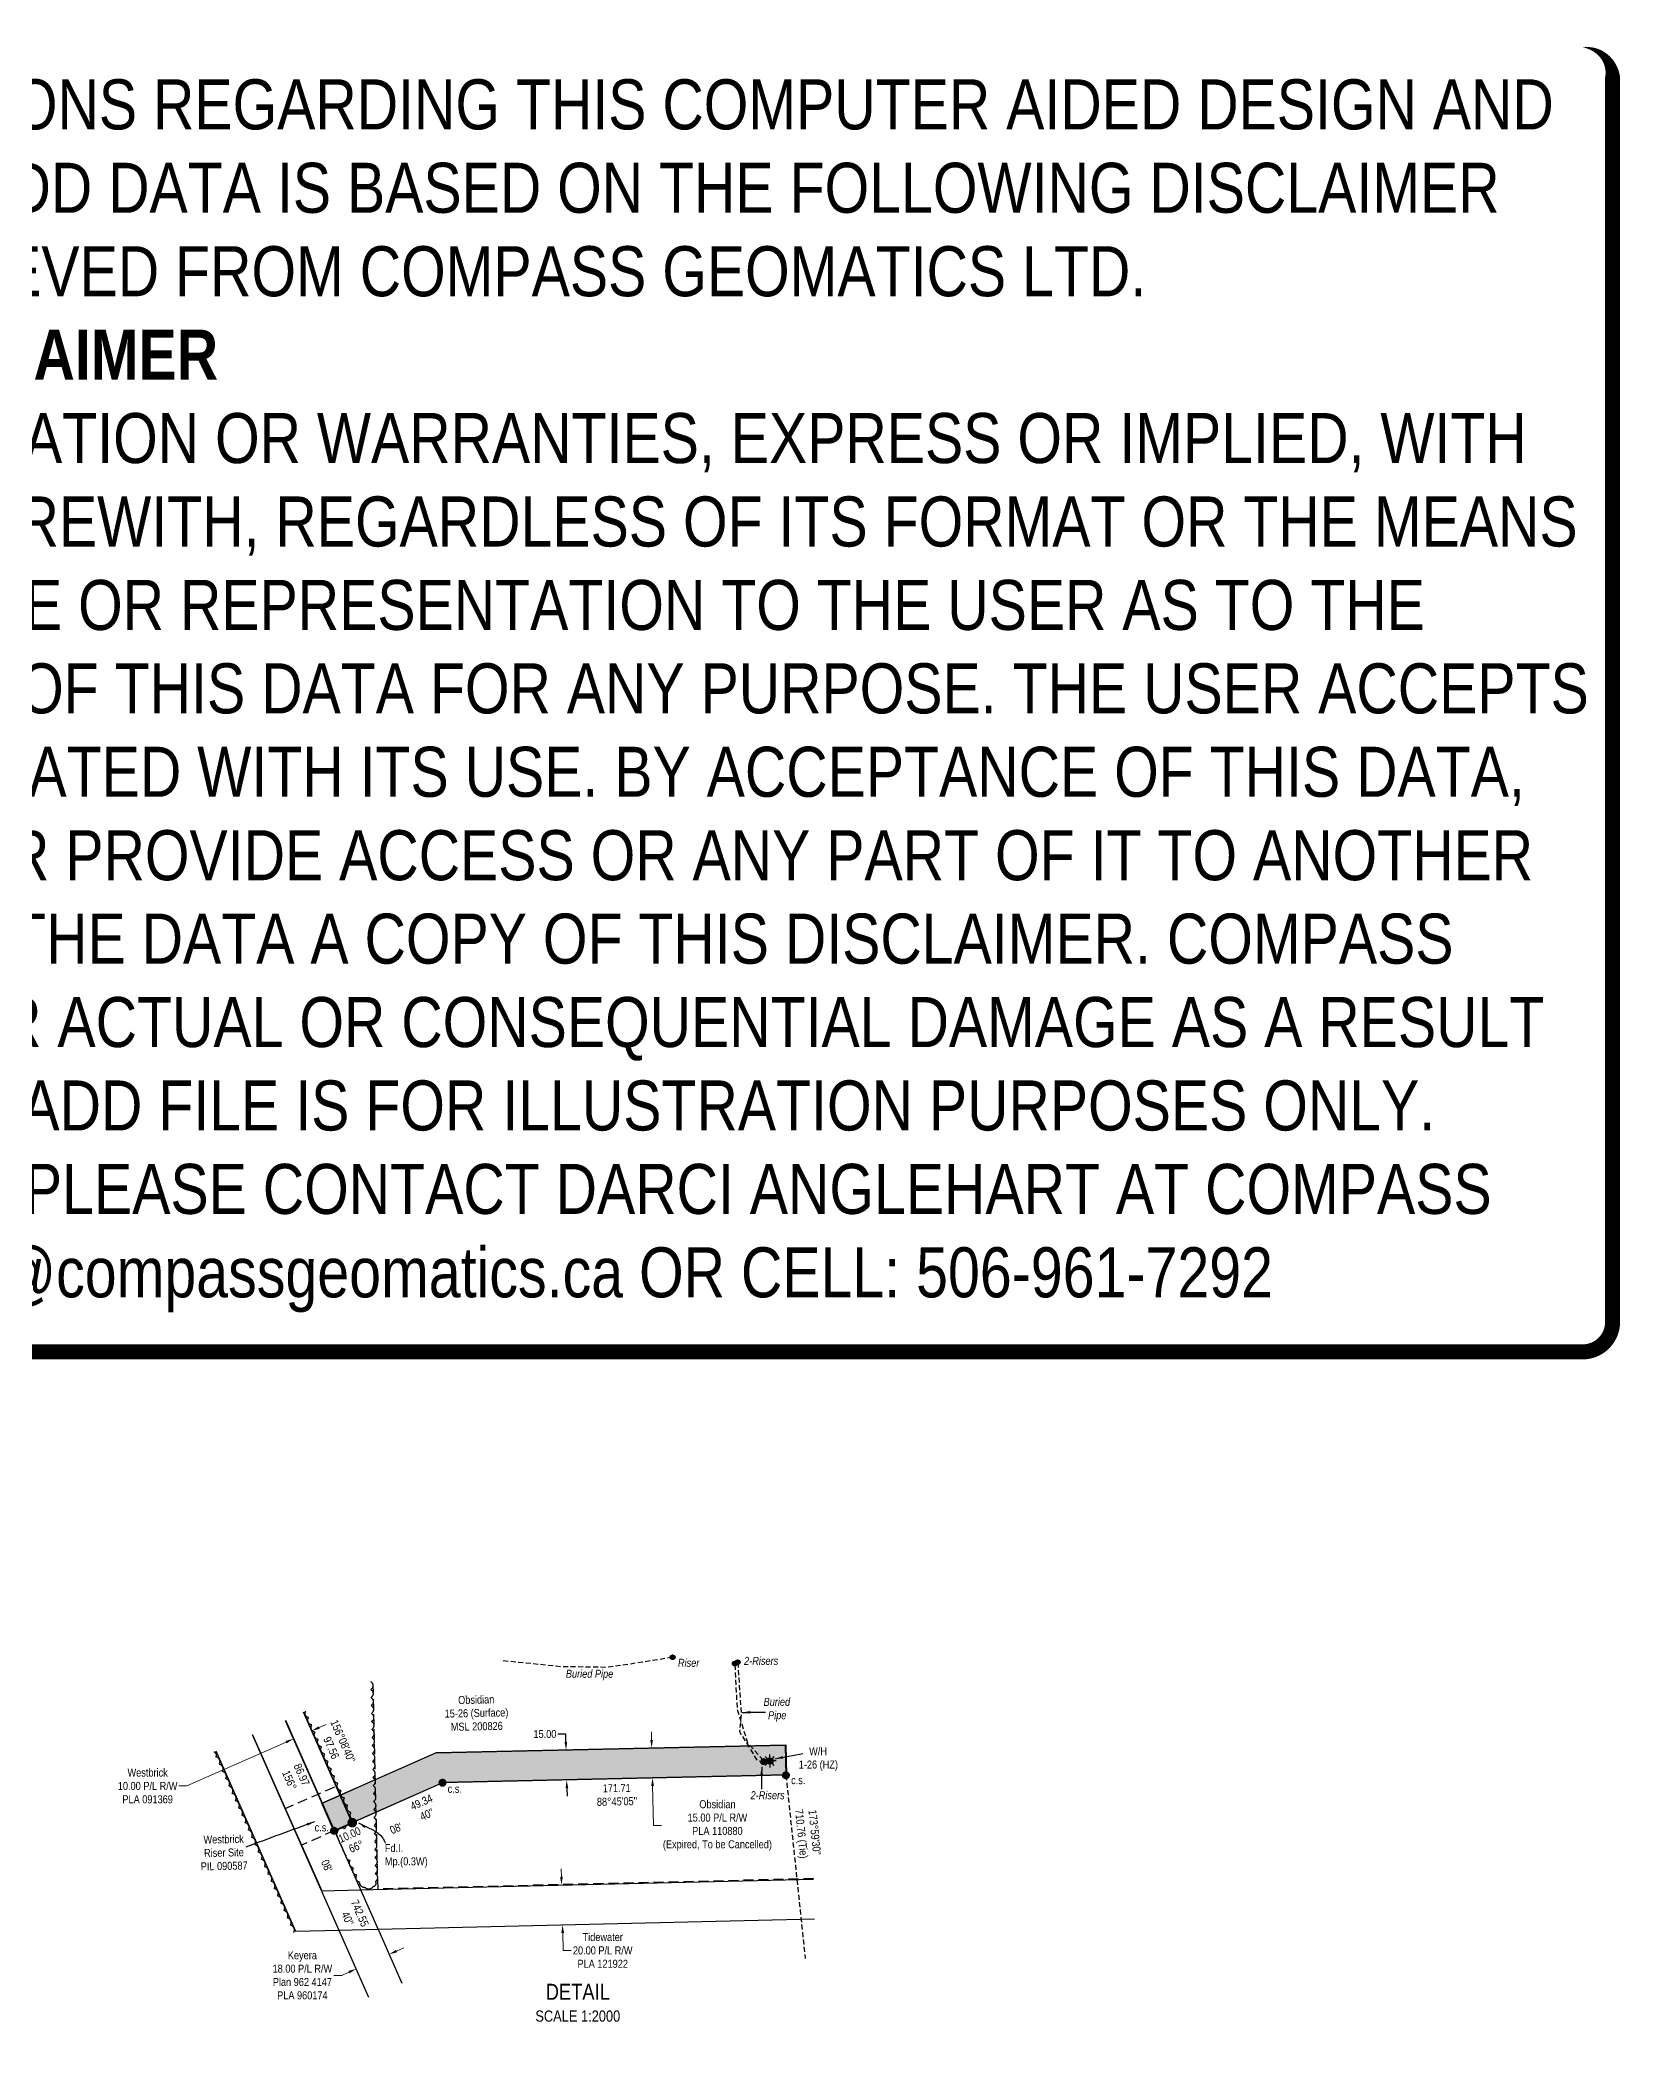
# Model space of a CAD drawing. Extents: x 590040 to 593988, y 5882292 to 5885177.
# Drawn here: x 592014 to 593988, y 5882686 to 5885177 of the extents above; entities that cross this region are included whole.
import ezdxf

# ---------------------------------------------------------------- set-up
doc = ezdxf.new("R2010")
doc.units = 0
doc.header["$LTSCALE"] = 5
doc.header["$PDSIZE"] = 0.5
for name, pattern in [('0', [1, 1, 0]), ('foc-ACCESSROAD', [3.75, 2.5, -1.25]), ('foc-TIELINE', [1.875, 1.25, -0.625]), ('UG_PIPE', [1.875, 1.25, -0.625])]:
    doc.linetypes.add(name, pattern=pattern)
doc.layers.get('Defpoints').update_dxf_attribs({"color": 9})
for name, color, linetype in [('AS-PIPE-UG', 44, 'UG_PIPE'), ('AS-PIPE-UG-T', 44, 'Continuous'), ('AS-SYMBOL', 7, 'Continuous'), ('C-RW', 13, 'Continuous'), ('C-WS', 13, 'foc-ACCESSROAD'), ('DETAIL-T', 7, 'Continuous'), ('F-RW', 190, 'Continuous'), ('F-WS', 190, 'foc-ACCESSROAD'), ('L-BD', 7, 'Continuous'), ('L-MON', 1, 'Continuous'), ('L-TIE', 7, 'foc-TIELINE'), ('P-PROPOSED', 10, 'Continuous'), ('P-PROPOSED-H', 21, 'Continuous'), ('P-TXT', 4, 'Continuous'), ('T-BUSH', 110, '0')]:
    doc.layers.add(name, color=color, linetype=linetype)
for name, color, linetype, lineweight in [('C-RW-T', 13, 'Continuous', 9), ('C-WS-T', 13, 'Continuous', 9), ('F-RW-T', 190, 'Continuous', 9), ('F-WS-T', 190, 'Continuous', 9), ('T-TEXT', 48, 'Continuous', 18)]:
    doc.layers.add(name, color=color, linetype=linetype, lineweight=lineweight)
doc.layers.add('DISCLAIMER', color=7, linetype='Continuous', plot=False)
doc.styles.add('80', font='ARIALN.TTF', dxfattribs={"height": 10})
doc.styles.add('80CG', font='ARIALN.TTF', dxfattribs={"height": 10})
doc.styles.add('80L', font='ARIALN.TTF', dxfattribs={"height": 10})
doc.dimstyles.new('Compass 5 000', dxfattribs={"dimscale": 5, "dimtxt": 9, "dimasz": 2, "dimexe": 0.2, "dimexo": 0.0625, "dimgap": 0.5, "dimtad": 0, "dimtih": 1, "dimtoh": 1, "dimzin": 0, "dimdsep": 46, "dimtxsty": '80CG', "dimcen": 0.1, "dimse1": 1, "dimse2": 1, "dimclrd": 256, "dimclrt": 256, "dimaunit": 1, "dimadec": 4, "dimazin": 0, "dimtfac": 0.06, "dimtofl": 0, "dimtmove": 0, "dimatfit": 1, "dimfxl": 0.2, "dimtolj": 1, "dimtzin": 0, "dimlwd": -1, "dimarcsym": 0})

# ---------------------------------------------------------------- blocks, each defined once
blk = doc.blocks.new('*D442')
at = {"layer": 'C-RW-T', "transparency": 16777216}
for p, q in [((592778.5, 5883053.8), (592778.3, 5883063.8)), ((592779.8, 5882996.3), (592780.9, 5882946.9)), ((592780.9, 5882946.9), (592790.9, 5882946.9))]:
    blk.add_line(p, q, dxfattribs=at)
for points in [[(592780.2, 5883053.8), (592776.9, 5883053.8), (592778.7, 5883043.8)], [(592781.5, 5882996.4), (592778.1, 5882996.3), (592779.6, 5883006.3)]]:
    blk.add_solid(points, dxfattribs=at)
at = {"layer": 'Defpoints', "color": 0, "transparency": 16777216}
for p in [(592644.4, 5883040.8), (592645.2, 5883003.3), (592779.6, 5883006.3)]:
    blk.add_point(p, dxfattribs=at)
at = {"layer": 'C-RW-T', "transparency": 16777216, "insert": (592860.8, 5882946.9), "char_height": 10, "attachment_point": 5, "style": '80CG'}
blk.add_mtext('\\A1;Obsidian\\P15.00 P/L R/W\\PPLA 110880\\P(Expired, To be Cancelled)', dxfattribs=at)
blk = doc.blocks.new('*D443')
at = {"layer": 'Defpoints', "color": 0, "transparency": 16777216}
for p in [(592309.3, 5883104.4), (592332.1, 5883114.5), (592331.1, 5883055)]:
    blk.add_point(p, dxfattribs=at)
at = {"layer": 'F-WS-T', "transparency": 16777216}
for p, q in [((592363.1, 5883069.1), (592372.2, 5883073.2)), ((592322, 5883051), (592198.1, 5882996.2)), ((592198.1, 5882996.2), (592188.1, 5882996.2))]:
    blk.add_line(p, q, dxfattribs=at)
for points in [[(592362.4, 5883070.7), (592363.8, 5883067.6), (592354, 5883065.1)], [(592321.3, 5883052.5), (592322.6, 5883049.4), (592331.1, 5883055)]]:
    blk.add_solid(points, dxfattribs=at)
at = {"layer": 'F-WS-T', "transparency": 16777216, "insert": (592149, 5882996.2), "char_height": 10, "attachment_point": 5, "style": '80CG'}
blk.add_mtext('\\A1;Westbrick^J10.00 P/L R/W\\PPLA 091369', dxfattribs=at)
blk = doc.blocks.new('fdia')
at = {"color": 255, "const_width": 1}
blk.add_lwpolyline([(-0.5, 0, 1), (0.5, 0, 1)], format="xyb", close=True, dxfattribs=at)
blk = doc.blocks.new('Fdiaa')
blk.add_blockref('fdia', (0, 0))
blk = doc.blocks.new('fdib')
at = {"color": 1, "const_width": 1.6}
blk.add_lwpolyline([(-0.4, 0, 1), (0.4, 0, 1)], format="xyb", close=True, dxfattribs=at)
at = {"color": 1}
blk.add_circle((0, 0), 0.8, dxfattribs=at)
blk = doc.blocks.new('Fdibb')
blk.add_blockref('fdib', (0, 0))
blk = doc.blocks.new('fdicc')
for name in ['Fdibb', 'Fdiaa']:
    blk.add_blockref(name, (0, 0))
blk = doc.blocks.new('FDI')
blk.add_blockref('fdicc', (0, 0))
blk = doc.blocks.new('PLIA')
at = {"color": 255, "const_width": 1}
blk.add_lwpolyline([(-0.5, 0, 1), (0.5, 0, 1)], format="xyb", close=True, dxfattribs=at)
blk = doc.blocks.new('PLIAA')
blk.add_blockref('PLIA', (0, 0))
blk = doc.blocks.new('PLIB')
at = {"color": 1}
blk.add_circle((0, 0), 0.8, dxfattribs=at)
blk = doc.blocks.new('PLIBB')
blk.add_blockref('PLIB', (0, 0))
blk = doc.blocks.new('PLICC')
for name in ['PLIAA', 'PLIBB']:
    blk.add_blockref(name, (0, 0))
blk = doc.blocks.new('PLI')
blk.add_blockref('PLICC', (0, 0))
blk = doc.blocks.new('GAS')
h = blk.add_hatch(color=255)
h.dxf.hatch_style = 1
edge = h.paths.add_edge_path()
edge.add_arc((0, 0), 0.9, 0, 360)
for p, q in [((-0.81, 0), (-1.62, 0)), ((-0.57, 0.57), (-1.14, 1.14)), ((0, 0.81), (0, 1.62)), ((0.57, 0.57), (1.14, 1.14)), ((1.62, 0), (0.81, 0)), ((-0.57, -0.57), (-1.14, -1.14)), ((0, -0.81), (0, -1.62)), ((1.14, -1.14), (0.57, -0.57))]:
    blk.add_line(p, q)
blk.add_circle((0, 0), 0.8)
blk = doc.blocks.new('RISER')
h = blk.add_hatch(color=255)
h.dxf.hatch_style = 1
edge = h.paths.add_edge_path()
edge.add_arc((0, 0), 0.7, 0, 360)
blk.add_hatch(color=13).paths.add_polyline_path([(0.58, -0.15), (-0.58, -0.15, 0.774597)])
at = {"color": 13}
blk.add_line((-0.58, -0.15), (0.58, -0.15), dxfattribs=at)
blk.add_circle((0, 0), 0.6, dxfattribs=at)
blk = doc.blocks.new('*D444')
at = {"layer": 'Defpoints', "color": 0, "transparency": 16777216}
for p in [(593097, 5882882.5), (592667.3, 5882822.8), (593098.1, 5882832.5)]:
    blk.add_point(p, dxfattribs=at)
at = {"layer": 'F-RW-T', "transparency": 16777216}
for p, q in [((592665.9, 5882882.8), (592665.7, 5882892.8)), ((592667.5, 5882812.8), (592668, 5882790.8)), ((592668, 5882790.8), (592678, 5882790.8))]:
    blk.add_line(p, q, dxfattribs=at)
for points in [[(592667.6, 5882882.8), (592664.2, 5882882.7), (592666.1, 5882872.8)], [(592669.2, 5882812.8), (592665.8, 5882812.7), (592667.3, 5882822.8)]]:
    blk.add_solid(points, dxfattribs=at)
at = {"layer": 'F-RW-T', "transparency": 16777216, "insert": (592717.5, 5882790.8), "char_height": 10, "attachment_point": 5, "style": '80CG'}
blk.add_mtext('\\A1;Tidewater\\P20.00 P/L R/W\\PPLA 121922', dxfattribs=at)
blk = doc.blocks.new('*D465')
at = {"layer": 'Defpoints', "color": 0, "transparency": 16777216}
for p in [(592476.2, 5883036.9), (592671.7, 5883041.1), (592477, 5882999.4)]:
    blk.add_point(p, dxfattribs=at)
at = {"layer": 'P-TXT', "transparency": 16777216}
for p, q in [((592671.3, 5883061.1), (592661.3, 5883061.1)), ((592671.5, 5883051.1), (592671.3, 5883061.1)), ((592672.7, 5882993.6), (592672.9, 5882983.6))]:
    blk.add_line(p, q, dxfattribs=at)
for points in [[(592673.1, 5883051.1), (592669.8, 5883051.1), (592671.7, 5883041.1)], [(592674.4, 5882993.7), (592671.1, 5882993.6), (592672.5, 5883003.6)]]:
    blk.add_solid(points, dxfattribs=at)
at = {"layer": 'P-TXT', "transparency": 16777216, "insert": (592645.3, 5883061.1), "char_height": 10, "attachment_point": 5, "style": '80CG'}
blk.add_mtext('\\A1;15.00', dxfattribs=at)
blk = doc.blocks.new('*D468')
at = {"layer": 'Defpoints', "color": 0, "transparency": 16777216}
for p in [(592454, 5882778.7), (592409.6, 5882767.8), (592412.9, 5882760.5)]:
    blk.add_point(p, dxfattribs=at)
at = {"layer": 'F-RW-T', "transparency": 16777216}
for p, q in [((592459.9, 5882790.1), (592469, 5882794.1)), ((592391.4, 5882759.7), (592381.4, 5882759.7)), ((592400.5, 5882763.7), (592391.4, 5882759.7))]:
    blk.add_line(p, q, dxfattribs=at)
for points in [[(592459.2, 5882791.6), (592460.6, 5882788.5), (592450.8, 5882786)], [(592399.8, 5882765.3), (592401.2, 5882762.2), (592409.6, 5882767.8)]]:
    blk.add_solid(points, dxfattribs=at)
at = {"layer": 'F-RW-T', "transparency": 16777216, "insert": (592342.3, 5882759.7), "char_height": 10, "attachment_point": 5, "style": '80CG'}
blk.add_mtext('\\A1;Keyera\\P18.00 P/L R/W\\PPlan 962 4147\\PPLA 960174', dxfattribs=at)
blk = doc.blocks.new('Disclaimer_Legal')
at = {"layer": 'DISCLAIMER', "color": 254, "flags": 128}
blk.add_lwpolyline([(-3612.9, -1104.6, 37.5, 37.5, 0), (4096.1, -1104.6, 37.5, 37.5, 0.414214), (4171.1, -1029.6, 37.5, 37.5, 0), (4171.1, 2078.7, 37.5, 0, 0.414214), (4096.1, 2153.7, 0, 0, 0), (-3612.9, 2153.7, 0, 0, 0.414214), (-3687.9, 2078.7, 0, 0, 0), (-3687.9, -1029.6, 0, 37.5, 0.414214)], format="xyseb", close=True, dxfattribs=at)
at = {"layer": 'DISCLAIMER', "color": 254, "insert": (241.6, 533.9), "char_height": 125, "width": 7717.568, "attachment_point": 5, "style": '80'}
blk.add_mtext('NOTICE TO THE CORPORATION, PERSON &/OR PERSONS REGARDING THIS COMPUTER AIDED DESIGN AND DRAFTING (CADD) FILES. ACCEPTANCE OF THE CADD DATA IS BASED ON THE FOLLOWING DISCLAIMER WHICH COVERS ALL CADD DATA RECIEVED FROM COMPASS GEOMATICS LTD.\\P{\\fArial Narrow|b1|i0|c0|p34;DISCLAIMER}\\PCOMPASS GEOMATICS LTD. MAKES NO REPRESENTATION OR WARRANTIES, EXPRESS OR IMPLIED, WITH RESPECT TO THE REUSE OF THE DATA PROVIDED HEREWITH, REGARDLESS OF ITS FORMAT OR THE MEANS OF ITS TRANSMISSION. THERE IS NO GUARANTEE OR REPRESENTATION TO THE USER AS TO THE ACCURACY, CURRENCY, SUITABILITY OR RELIABILITY OF THIS DATA FOR ANY PURPOSE. THE USER ACCEPTS THE DATA "AS IS", AND ASSUMES ALL RISKS ASSOCIATED WITH ITS USE. BY ACCEPTANCE OF THIS DATA, THE USER AGREES NOT TO TRANSMIT THIS DATA OR PROVIDE ACCESS OR ANY PART OF IT TO ANOTHER PARTY UNLESS THE USER SHALL INCLUDE WITH THE DATA A COPY OF THIS DISCLAIMER. COMPASS GEOMATICS LTD. ASSUMES NO RESPONSIBILITY FOR ACTUAL OR CONSEQUENTIAL DAMAGE AS A RESULT OF ANY USER\'S RELIANCE ON THIS DATA. THIS CADD FILE IS FOR ILLUSTRATION PURPOSES ONLY.\\PIF YOU REQUIRE MORE ACCURATE INFORMATION, PLEASE CONTACT DARCI ANGLEHART AT COMPASS GEOMATICS LTD. VIA EMAIL: darci.anglehart@compassgeomatics.ca OR CELL: 506-961-7292', dxfattribs=at)

msp = doc.modelspace()

# ---------------------------------------------------------------- hatches: boundary and pattern name
at = {"layer": 'P-PROPOSED-H'}
h = msp.add_hatch(color=256, dxfattribs=at)
h.dxf.hatch_style = 1
h.paths.add_polyline_path([(592405.185, 5882950.623), (592382.326, 5882940.499), (592367.129, 5882974.803), (592389.994, 5882984.913), (592412.87, 5882995.028), (592427.093, 5883001.317), (592509.696, 5883037.84), (592946.102, 5883047.504), (592946.934, 5883010.033), (592518.012, 5883000.53), (592428.056, 5882960.754)])

# ---------------------------------------------------------------- linework, layer by layer
at = {"layer": 'AS-PIPE-UG', "flags": 128}
for points in [[(592804.467, 5883157.007), (592782.482, 5883153.215), (592742.51, 5883146.94), (592720.462, 5883144.32), (592665.08, 5883145.187), (592592.492, 5883152.595)], [(592917.892, 5883028.522), (592898.93, 5883049.87), (592885.852, 5883091.612), (592882.807, 5883148.432)], [(592886.135, 5883150.36), (592890.452, 5883087.042), (592888.462, 5883064.187), (592910.085, 5883028.595), (592917.372, 5883026.312)]]:
    msp.add_lwpolyline(points, dxfattribs=at)
at = {"layer": 'C-RW', "flags": 128}
msp.add_lwpolyline([(592405.185, 5882950.623), (592382.326, 5882940.499), (592367.129, 5882974.803), (592389.994, 5882984.913), (592412.87, 5882995.028), (592427.093, 5883001.317), (592509.696, 5883037.84), (592946.102, 5883047.504), (592946.934, 5883010.033), (592518.012, 5883000.53), (592428.056, 5882960.754), (592405.185, 5882950.623)], close=True, dxfattribs=at)
at = {"layer": 'C-WS', "flags": 128}
msp.add_lwpolyline([(592980.7, 5882880.472), (592436.8, 5882867.548), (592434.578, 5882960.869), (592433.615, 5883001.432), (592430.641, 5883126.774)], dxfattribs=at)
at = {"layer": 'F-RW'}
msp.add_line((592343.678, 5883088.247), (592404.625, 5882950.385), dxfattribs=at)
at = {"layer": 'F-RW', "flags": 128}
for points in [[(592320.864, 5883078.139), (592381.823, 5882940.281), (592404.677, 5882950.387), (592343.711, 5883088.261)], [(592280.14, 5883060.097), (592321.246, 5882967.306), (592335.859, 5882934.32), (592341.501, 5882921.586), (592366.473, 5882865.222), (592415.149, 5882866.378), (592430.58, 5882866.747), (592980.716, 5882879.821)]]:
    msp.add_lwpolyline(points, dxfattribs=at)
at = {"layer": 'F-RW'}
for points in [[(592321.283, 5883078.325), (592437.116, 5882816.86), (592437.722, 5882815.416), (592466.637, 5882750.15)], [(592425.523, 5882731.934), (592388.408, 5882815.708), (592280.14, 5883060.097)], [(592981.905, 5882829.809), (592437.084, 5882816.86), (592388.397, 5882815.708), (592334.27, 5882814.422), (592234.405, 5883039.835)]]:
    msp.add_lwpolyline(points, dxfattribs=at)
at = {"layer": 'F-WS', "flags": 128}
msp.add_lwpolyline([(592382.326, 5882940.499), (592341.198, 5882922.269), (592335.555, 5882935.004), (592320.943, 5882967.989), (592362.08, 5882986.192), (592384.945, 5882996.311), (592389.994, 5882984.913), (592405.185, 5882950.623), (592382.326, 5882940.499)], close=True, dxfattribs=at)
at = {"layer": 'L-TIE'}
msp.add_line((592946.37, 5883009.607), (592970.461, 5882780.694), dxfattribs=at)
at = {"layer": 'P-PROPOSED', "flags": 128}
msp.add_lwpolyline([(592381.809, 5882940.28), (592366.65, 5882974.561), (592509.072, 5883037.571), (592945.553, 5883047.082), (592946.37, 5883009.607), (592517.382, 5883000.26)], close=True, dxfattribs=at)
at = {"layer": 'T-BUSH', "flags": 128}
for points in [[(592427.643, 5883126.703, -0.52056705), (592427.881, 5883116.71, -0.52056705), (592428.118, 5883106.717, -0.52056705), (592428.356, 5883096.725, -0.52056705), (592428.593, 5883086.732, -0.52056705), (592428.83, 5883076.739, -0.52056705), (592429.068, 5883066.746, -0.52056705), (592429.305, 5883056.754, -0.52056705), (592429.543, 5883046.761, -0.52056705), (592429.78, 5883036.768, -0.52056705), (592430.017, 5883026.775, -0.52056705), (592430.255, 5883016.783, -0.52056705), (592430.492, 5883006.79, -0.52056705), (592430.73, 5882996.797, -0.52056705), (592430.967, 5882986.804, -0.52056705), (592431.204, 5882976.812, -0.52056705), (592431.442, 5882966.819, -0.52056705), (592431.679, 5882956.826, -0.52056705), (592431.917, 5882946.834, -0.52056705), (592432.154, 5882936.841, -0.52056705), (592432.391, 5882926.848, -0.52056705), (592432.629, 5882916.855, -0.52056705), (592432.866, 5882906.863, -0.52056705), (592433.104, 5882896.87, -0.52056705), (592433.341, 5882886.877, -0.52056705), (592433.578, 5882876.884, -0.52056705), (592430.243, 5882870.197, -0.52056705), (592420.262, 5882869.657, -0.52056705), (592414.256, 5882875.651, -0.52056705), (592410.148, 5882884.763, -0.52056705), (592406.039, 5882893.875, -0.52056705), (592401.93, 5882902.987, -0.52056705), (592397.821, 5882912.099, -0.52056705), (592393.712, 5882921.211, -0.52056705), (592389.603, 5882930.323, -0.52056705), (592386.473, 5882939.06, -0.52056705), (592395.613, 5882943.107, -0.52056705), (592404.753, 5882947.153, -0.52056705), (592407.035, 5882953.834, -0.52056705), (592402.956, 5882962.96, -0.52056705), (592398.878, 5882972.086, -0.52056705), (592394.799, 5882981.211, -0.52056705), (592390.721, 5882990.337, -0.52056705), (592386.642, 5882999.463, -0.52056705), (592382.564, 5883008.588, -0.52056705), (592378.485, 5883017.714, -0.52056705), (592374.407, 5883026.839, -0.52056705), (592370.329, 5883035.965, -0.52056705), (592366.25, 5883045.091, -0.52056705), (592362.172, 5883054.216, -0.52056705), (592358.093, 5883063.342, -0.52056705), (592354.015, 5883072.468, -0.52056705), (592349.936, 5883081.593, -0.52056705), (592346.416, 5883089.47, -0.52056705)], [(592331.529, 5882813.208, 0.52056705), (592327.48, 5882822.346, 0.52056705), (592323.431, 5882831.485, 0.52056705), (592319.382, 5882840.624, 0.52056705), (592315.333, 5882849.763, 0.52056705), (592311.285, 5882858.902, 0.52056705), (592307.236, 5882868.041, 0.52056705), (592303.187, 5882877.179, 0.52056705), (592299.138, 5882886.318, 0.52056705), (592295.089, 5882895.457, 0.52056705), (592291.041, 5882904.596, 0.52056705), (592286.992, 5882913.735, 0.52056705), (592282.943, 5882922.874, 0.52056705), (592278.894, 5882932.013, 0.52056705), (592274.845, 5882941.151, 0.52056705), (592270.797, 5882950.29, 0.52056705), (592266.748, 5882959.429, 0.52056705), (592262.699, 5882968.568, 0.52056705), (592258.65, 5882977.707, 0.52056705), (592254.601, 5882986.846, 0.52056705), (592250.553, 5882995.984, 0.52056705), (592246.504, 5883005.123, 0.52056705), (592242.455, 5883014.262, 0.52056705), (592238.406, 5883023.401, 0.52056705), (592234.357, 5883032.54, 0.52056705), (592231.663, 5883038.62, 0.52056705)]]:
    msp.add_lwpolyline(points, format="xyb", dxfattribs=at)

# ---------------------------------------------------------------- block references
at = {"layer": 'AS-SYMBOL', "xscale": 4.997775100000005, "yscale": 4.997775100000005, "zscale": 4.997775100000005}
for name, p in [('RISER', (592804.84, 5883156.992)), ('RISER', (592882.602, 5883149.012)), ('RISER', (592886.097, 5883150.725)), ('RISER', (592918.127, 5883026.015)), ('RISER', (592918.63, 5883027.402)), ('GAS', (592926.162, 5883027.467))]:
    msp.add_blockref(name, p, dxfattribs=at)
at = {"layer": 'DISCLAIMER', "xscale": 0.5, "yscale": 0.5, "zscale": 0.5}
msp.add_blockref('Disclaimer_Legal', (591893.566, 5884090.652), dxfattribs=at)
at = {"layer": 'L-MON', "xscale": 4.997775100000005, "yscale": 4.997775100000005, "zscale": 4.997775100000005}
for p in [(592517.382, 5883000.26), (592946.37, 5883009.607)]:
    msp.add_blockref('PLI', p, dxfattribs=at)

# ---------------------------------------------------------------- texts
at = {"layer": 'AS-PIPE-UG-T', "char_height": 9.99555, "attachment_point": 1, "style": '80L'}
for s, width, insert in [('\\pi0.31198;{\\fArial Narrow|b0|i1|c0|p34;Buried Pipe}', 59.03588, (592671.155, 5883141.37)), ('\\pi-7.1217;{\\fArial Narrow|b0|i1|c0|p34;Buried \\P\\pi-1.5819;Pipe}', 18.91364, (592925.618, 5883106.229))]:
    msp.add_mtext_dynamic_manual_height_columns(s, width=width, gutter_width=50, heights=[0], dxfattribs=dict(at, insert=insert))
at = {"layer": 'C-WS-T', "insert": (592559.833, 5883087.261), "char_height": 9.99555, "attachment_point": 5, "rotation": 1.202115, "style": '80CG'}
msp.add_mtext('\\A1;Obsidian\\P15-26 (Surface)\\PMSL 200826', dxfattribs=at)
at = {"layer": 'C-WS-T', "insert": (592962.02, 5883044.667), "char_height": 9.99555, "attachment_point": 1, "style": '80L'}
msp.add_mtext_dynamic_manual_height_columns('\\pi13.369;W/H \\P\\pi0.4106;1-26 (HZ)', width=47.88074, gutter_width=50, heights=[0], dxfattribs=at)
at = {"layer": 'DETAIL-T', "color": 3, "insert": (592686.355, 5882725.413), "char_height": 19.9911, "width": 116.92285, "attachment_point": 5, "style": '80CG'}
msp.add_mtext('DETAIL\\P{\\H0.7x;SCALE 1:2000}', dxfattribs=at)
at = {"layer": 'F-WS-T', "insert": (592244.279, 5882912.961), "char_height": 9.99555, "attachment_point": 5, "rotation": 1.202115, "style": '80CG'}
msp.add_mtext('\\A1;Westbrick\\PRiser Site\\PPIL 090587', dxfattribs=at)
at = {"layer": 'L-BD', "attachment_point": 2, "style": '80L'}
for s, insert, char_height, width, rotation in [("156°08'40''\\P 97.56", (592397.593, 5883054.113), 9.99555, 56.28231, 293.8495), ('86.97\\P156°', (592346.054, 5883012.343), 9.9956, 39.63223, 293.855885), ("171.71 \\P88°45'05''", (592734.901, 5882998.573), 9.9956, 49.91407, 1.2483), ("49.34 \\P40''", (592489.003, 5882980.531), 9.9956, 28.19113, 23.8608), ("08'", (592457.232, 5882947.89), 9.9956, 14.466, 23.8608), ("173°59'30''\\P710.76 (Tie) ", (592987.394, 5882938.769), 9.99555, 68.94682, 276.007824), ("742.55\\P40'' ", (592418.652, 5882839.374), 9.9956, 41.60563, 293.8559)]:
    msp.add_mtext(s, dxfattribs=dict(at, insert=insert, char_height=char_height, width=width, rotation=rotation))
at = {"layer": 'L-MON', "char_height": 9.9956, "attachment_point": 1, "style": '80L'}
for s, width, insert in [('c.s.', 4.52815, (592523.783, 5882997.724)), ('c.s.', 4.52815, (592952.851, 5883008.504)), ('Fd.I. \\PMp.(0.3W)', 52.86944, (592445.373, 5882923.776))]:
    msp.add_mtext_dynamic_manual_height_columns(s, width=width, gutter_width=50, heights=[0], dxfattribs=dict(at, insert=insert))
at = {"layer": 'T-TEXT', "char_height": 9.99555, "attachment_point": 1, "style": '80L'}
for s, width, insert in [('{\\fArial Narrow|b0|i1|c0|p34;Riser}', 26.98267, (592811.492, 5883155.029)), ('{\\fArial Narrow|b0|i1|c0|p34;2-Risers}', 28.40086, (592894.115, 5883157.478)), ('{\\fArial Narrow|b0|i1|c0|p34;2-Risers}', 28.40086, (592902.221, 5882989.674))]:
    msp.add_mtext_dynamic_manual_height_columns(s, width=width, gutter_width=50, heights=[0], dxfattribs=dict(at, insert=insert))

# ---------------------------------------------------------------- dimensions: what is measured, and where the dimension line sits
at = {"layer": 'C-RW-T'}
dim = msp.add_linear_dim(base=(592779.577, 5883006.325), p1=(592644.417, 5883040.823), p2=(592645.247, 5883003.349), angle=271.269172, text='Obsidian\\P15.00 P/L R/W\\PPLA 110880\\P(Expired, To be Cancelled)', dimstyle='Compass 5 000', dxfattribs=at)
dim.commit()
dim.dimension.update_dxf_attribs({"geometry": '*D442', "text_midpoint": (592860.832, 5882946.885), "dimtype": 161})
at = {"layer": 'F-RW-T'}
dim = msp.add_linear_dim(base=(592667.269, 5882822.77), p1=(593096.991, 5882882.532), p2=(593098.123, 5882832.524), angle=271.296878, text='Tidewater\\P20.00 P/L R/W\\PPLA 121922', dimstyle='Compass 5 000', dxfattribs=at)
dim.commit()
dim.dimension.update_dxf_attribs({"geometry": '*D444', "text_midpoint": (592717.533, 5882790.802), "dimtype": 161})
dim = msp.add_aligned_dim(p1=(592453.999, 5882778.676), p2=(592412.885, 5882760.461), distance=-8.018, text='Keyera\\P18.00 P/L R/W\\PPlan 962 4147\\PPLA 960174', dimstyle='Compass 5 000', dxfattribs=at)
dim.commit()
dim.dimension.update_dxf_attribs({"geometry": '*D468', "text_midpoint": (592342.265, 5882759.69)})
at = {"layer": 'F-WS-T'}
dim = msp.add_linear_dim(base=(592331.096, 5883054.999), p1=(592332.123, 5883114.468), p2=(592309.269, 5883104.362), angle=203.854378, text='Westbrick^J10.00 P/L R/W\\PPLA 091369', dimstyle='Compass 5 000', dxfattribs=at)
dim.commit()
dim.dimension.update_dxf_attribs({"geometry": '*D443', "text_midpoint": (592149.027, 5882996.195), "dimtype": 161})
at = {"layer": 'P-TXT'}
dim = msp.add_linear_dim(base=(592671.693, 5883041.114), p1=(592476.969, 5882999.379), p2=(592476.152, 5883036.854), angle=91.248259, text='15.00', dimstyle='Compass 5 000', dxfattribs=at)
dim.commit()
dim.dimension.update_dxf_attribs({"geometry": '*D465', "text_midpoint": (592645.32, 5883061.11), "dimtype": 161})

# ---------------------------------------------------------------- leaders
at = {"layer": 'AS-PIPE-UG-T', "path_type": 1}
msp.add_leader([(592891.834, 5883088.032), (592920.717, 5883088.557)], dimstyle='Compass 5 000', override={"dimgap": 0.5, "dimtad": 0}, dxfattribs=at)
at = {"layer": 'C-WS-T', "path_type": 1}
msp.add_leader([(592932.609, 5883030.054), (592967.589, 5883036.665)], dimstyle='Compass 5 000', override={"dimgap": 0.5, "dimtad": 0}, dxfattribs=at)
at = {"layer": 'F-RW-T', "path_type": 1}
msp.add_leader([(592357.63, 5882951.583), (592271.682, 5882920.004)], dimstyle='Compass 5 000', override={"dimgap": 0.5, "dimtad": 0}, dxfattribs=at)
at = {"layer": 'T-TEXT', "path_type": 1}
msp.add_leader([(592916.154, 5883020.139), (592915.805, 5882992.112)], dimstyle='Compass 5 000', override={"dimgap": 0.5, "dimtad": 0}, dxfattribs=at)

# ---------------------------------------------------------------- next in the draw order: texts
at = {"layer": 'L-BD', "insert": (592399.257, 5882939.843), "char_height": 9.9956, "width": 28.19113, "attachment_point": 2, "rotation": 23.8873, "style": '80L', "bg_fill": 3, "box_fill_scale": 1, "bg_fill_color": 256, "bg_fill_transparency": 0}
msp.add_mtext('10.00\\P 66°', dxfattribs=at)

# ---------------------------------------------------------------- next in the draw order: block references
at = {"layer": 'L-MON', "xscale": 4.997775100000005, "yscale": 4.997775100000005, "zscale": 4.997775100000005}
for name, p in [('PLI', (592381.802, 5882940.277)), ('FDI', (592404.625, 5882950.385))]:
    msp.add_blockref(name, p, dxfattribs=at)

# ---------------------------------------------------------------- next in the draw order: texts
at = {"layer": 'L-BD', "insert": (592392.679, 5882905.323), "char_height": 9.9956, "width": 39.63223, "attachment_point": 2, "rotation": 293.855885, "style": '80L'}
msp.add_mtext("\\P08'", dxfattribs=at)
at = {"layer": 'L-MON', "insert": (592357.615, 5882949.489), "char_height": 9.9956, "attachment_point": 1, "style": '80L'}
msp.add_mtext_dynamic_manual_height_columns('c.s.', width=4.52815, gutter_width=50, heights=[0], dxfattribs=at)

# ---------------------------------------------------------------- next in the draw order: leaders
at = {"layer": 'L-MON', "path_type": 1}
msp.add_leader([(592412.468, 5882950.296), (592442.983, 5882930.935), (592445.902, 5882924.834)], dimstyle='Compass 5 000', override={"dimgap": 0.5, "dimtad": 0}, dxfattribs=at)

doc.saveas('drawing.dxf')
